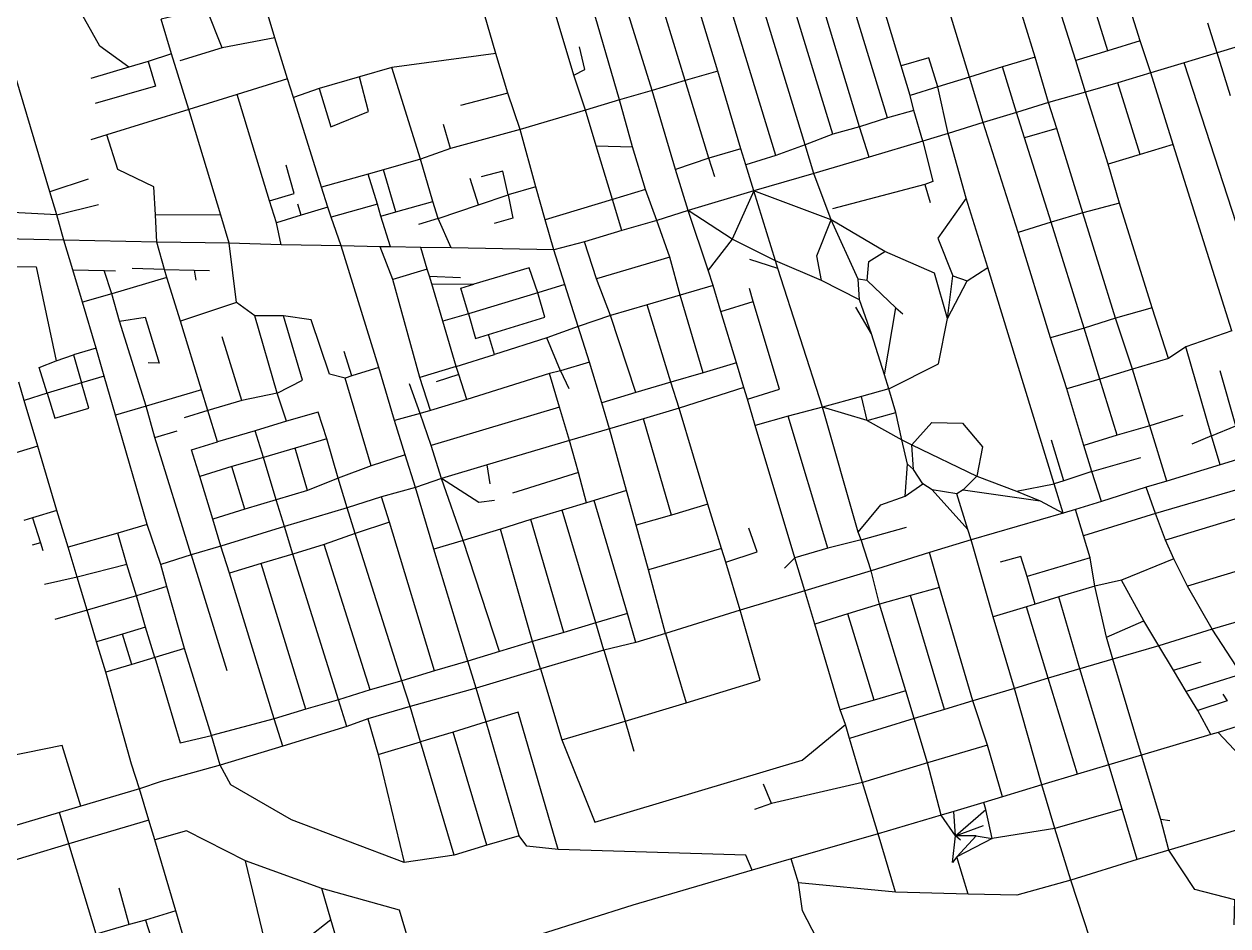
# Model space of a CAD drawing. Header units: metres. Extents: x 609554 to 651406, y 4826501 to 4857446.
# Drawn here: x 626568 to 628360, y 4833132 to 4834474 of the extents above; entities that cross this region are included whole.
import ezdxf

# ---------------------------------------------------------------- set-up
doc = ezdxf.new("R2010")
doc.units = ezdxf.units.M

msp = doc.modelspace()

# ---------------------------------------------------------------- linework, layer by layer
at = {"layer": 'ROADS'}
for points in [[(628181.1, 4834434.1), (628068.7, 4834793.8)], [(627771.7, 4834309.7), (627641.8, 4834735)], [(627811.7, 4834320.6), (627688.8, 4834725.3)], [(627853.4, 4834334), (627736.8, 4834715.6)], [(627730.6, 4834294.1), (627625.5, 4834638.3)], [(627600.8, 4834403.8), (627536.3, 4834616.1)], [(627687.1, 4834278.2), (627580.8, 4834625.2)], [(628229, 4834448.5), (628173, 4834627.2)], [(627552.3, 4834389.5), (627486, 4834605.6)], [(628133.3, 4834419.5), (628077.6, 4834596.1)], [(627873.5, 4834411.5), (627824.1, 4834576)], [(626724.2, 4834409.4), (626681, 4834440.7), (626635.6, 4834522.7)], [(627503.2, 4834375), (627453.5, 4834534.3)], [(628072.9, 4834424.4), (628042.2, 4834524.3)], [(626941.6, 4834453.2), (626925.4, 4834506.2)], [(627386.4, 4834397.5), (627352.9, 4834510.9)], [(627454.3, 4834361), (627410.4, 4834513.4)], [(626863.2, 4834438.3), (626839.9, 4834496.8), (626772.1, 4834481.1)], [(627270.3, 4834430), (627253.3, 4834488)], [(627975.1, 4834394.8), (627944.2, 4834495.2)], [(626606.7, 4834223.9), (626532.6, 4834472.4)], [(626787.8, 4834429.3), (626772.1, 4834481.1)], [(628343.8, 4834430.8), (628329.8, 4834474.9)], [(626941.6, 4834453.2), (626863.2, 4834438.3)], [(626960.5, 4834392.3), (626941.6, 4834453.2)], [(628442.4, 4834460.8), (628343.8, 4834430.8)], [(626863.2, 4834438.3), (626800.2, 4834418.8)], [(627386.4, 4834397.5), (627402.6, 4834406.3), (627394.9, 4834439.8)], [(628181.1, 4834434.1), (628133.3, 4834419.5)], [(628229, 4834448.5), (628181.1, 4834434.1)], [(628245, 4834401), (628229, 4834448.5)], [(626752.9, 4834417.8), (626764, 4834381.3), (626674, 4834355.3)], [(626752.9, 4834417.8), (626724.2, 4834409.4)], [(626787.8, 4834429.3), (626752.9, 4834417.8)], [(626813.3, 4834346.6), (626787.8, 4834429.3)], [(627270.3, 4834430), (627115.8, 4834409)], [(627288, 4834371), (627270.3, 4834430)], [(627928.3, 4834380.1), (627914.7, 4834423.4), (627873.5, 4834411.5)], [(628072.9, 4834424.4), (628024.5, 4834409.8)], [(628092.7, 4834356.9), (628072.9, 4834424.4)], [(628147.7, 4834372.5), (628133.3, 4834419.5)], [(628294.5, 4834415.9), (628245, 4834401)], [(628343.8, 4834430.8), (628294.5, 4834415.9)], [(628450.4, 4834090.6), (628404.7, 4834077.2), (628294.5, 4834415.9)], [(628363.7, 4834366.8), (628343.8, 4834430.8)], [(626724.2, 4834409.4), (626667.5, 4834392.8)], [(627115.8, 4834409), (627067.3, 4834395.1)], [(627158.1, 4834272.6), (627115.8, 4834409)], [(627403.9, 4834345.7), (627386.4, 4834397.5)], [(627600.8, 4834403.8), (627552.3, 4834389.5)], [(627634.9, 4834287.9), (627600.8, 4834403.8)], [(627886.7, 4834367.4), (627873.5, 4834411.5)], [(628024.5, 4834409.8), (627975.1, 4834394.8)], [(628045, 4834342.3), (628024.5, 4834409.8)], [(628245, 4834401), (628195.9, 4834386.2)], [(628278.4, 4834294.7), (628245, 4834401)], [(626960.5, 4834392.3), (626885.6, 4834369.1)], [(626969.1, 4834364.5), (626960.5, 4834392.3)], [(627067.3, 4834395.1), (627007.6, 4834378)], [(627007.6, 4834378), (627025, 4834320.8), (627080.9, 4834343.5), (627067.3, 4834395.1)], [(627552.3, 4834389.5), (627503.2, 4834375)], [(627587.5, 4834274), (627552.3, 4834389.5)], [(627928.3, 4834380.1), (627886.7, 4834367.4)], [(627975.1, 4834394.8), (627928.3, 4834380.1)], [(627943.6, 4834310.9), (627928.3, 4834380.1)], [(627995.7, 4834327.4), (627975.1, 4834394.8)], [(628195.9, 4834386.2), (628147.7, 4834372.5)], [(628229.4, 4834279.8), (628195.9, 4834386.2)], [(626885.6, 4834369.1), (626813.3, 4834346.6)], [(626933.7, 4834210.6), (626885.6, 4834369.1)], [(627007.6, 4834378), (626969.1, 4834364.5)], [(627010.9, 4834230.8), (626969.1, 4834364.5)], [(627288, 4834371), (627217.7, 4834352.3)], [(627306.4, 4834316.9), (627288, 4834371)], [(627503.2, 4834375), (627454.3, 4834361)], [(627537.5, 4834257.3), (627503.2, 4834375)], [(627892.3, 4834345.3), (627886.7, 4834367.4)], [(628147.7, 4834372.5), (628092.7, 4834356.9)], [(628181.4, 4834265.4), (628147.7, 4834372.5)], [(626813.3, 4834346.6), (626691.4, 4834309.1)], [(626861.2, 4834189.1), (626813.3, 4834346.6)], [(627403.9, 4834345.7), (627306.4, 4834316.9)], [(627454.3, 4834361), (627403.9, 4834345.7)], [(627419.8, 4834292.7), (627403.9, 4834345.7)], [(627473.7, 4834291.2), (627454.3, 4834361)], [(627892.3, 4834345.3), (627853.4, 4834334)], [(627905.6, 4834299.5), (627892.3, 4834345.3)], [(628092.7, 4834356.9), (628045, 4834342.3)], [(628104.9, 4834318.5), (628092.7, 4834356.9)], [(627853.4, 4834334), (627811.7, 4834320.6)], [(627995.7, 4834327.4), (627943.6, 4834310.9)], [(628045, 4834342.3), (627995.7, 4834327.4)], [(628047.5, 4834163.5), (627995.7, 4834327.4)], [(628057.2, 4834304.3), (628045, 4834342.3)], [(626691.4, 4834309.1), (626667.8, 4834301.6)], [(626763.9, 4834189.8), (626761.2, 4834231.3), (626707.9, 4834257.4), (626691.4, 4834309.1)], [(627203.1, 4834288.7), (627192.4, 4834324.1)], [(627306.4, 4834316.9), (627203.1, 4834288.7)], [(627329.9, 4834231.5), (627306.4, 4834316.9)], [(627771.7, 4834309.7), (627730.6, 4834294.1)], [(627811.7, 4834320.6), (627771.7, 4834309.7)], [(627825.7, 4834275.6), (627811.7, 4834320.6)], [(627943.6, 4834310.9), (627905.6, 4834299.5)], [(627970.3, 4834214.8), (627943.6, 4834310.9)], [(628104.9, 4834318.5), (628057.2, 4834304.3)], [(628143.9, 4834192.6), (628104.9, 4834318.5)], [(627443.7, 4834212.5), (627419.8, 4834292.7)], [(627419.8, 4834292.7), (627473.7, 4834291.2)], [(627492.9, 4834227.3), (627473.7, 4834291.2)], [(627730.6, 4834294.1), (627687.1, 4834278.2)], [(627743.6, 4834251.2), (627730.6, 4834294.1)], [(627905.6, 4834299.5), (627825.7, 4834275.6)], [(627905.6, 4834299.5), (627920.4, 4834239.5), (627908.8, 4834234.8)], [(628096.8, 4834179), (628057.2, 4834304.3)], [(628278.4, 4834294.7), (628229.4, 4834279.8)], [(628365.7, 4834017.3), (628278.4, 4834294.7)], [(627158.1, 4834272.6), (627103.2, 4834256.7)], [(627203.1, 4834288.7), (627158.1, 4834272.6)], [(627176.5, 4834209.6), (627158.1, 4834272.6)], [(627587.5, 4834274), (627537.5, 4834257.3)], [(627634.9, 4834287.9), (627587.5, 4834274)], [(627596, 4834246.4), (627587.5, 4834274)], [(627642.3, 4834264), (627634.9, 4834287.9)], [(627687.1, 4834278.2), (627642.3, 4834264)], [(627825.7, 4834275.6), (627743.6, 4834251.2)], [(628229.4, 4834279.8), (628181.4, 4834265.4)], [(626933.7, 4834210.6), (626970.2, 4834221.6), (626958.5, 4834263.7)], [(627103.2, 4834256.7), (627080.5, 4834250.3)], [(627121.6, 4834194.2), (627103.2, 4834256.7)], [(627288.6, 4834219.7), (627280.6, 4834255), (627248.7, 4834246.3)], [(627556.6, 4834196.4), (627537.5, 4834257.3)], [(627654.3, 4834225.3), (627642.3, 4834264)], [(628198.5, 4834207.1), (628181.4, 4834265.4)], [(626663.7, 4834242.8), (626606.7, 4834223.9)], [(627080.5, 4834250.3), (627010.9, 4834230.8)], [(627094.3, 4834205.7), (627080.5, 4834250.3)], [(627244.6, 4834204.6), (627232.2, 4834243.8)], [(627743.6, 4834251.2), (627654.3, 4834225.3)], [(627769.3, 4834182.4), (627743.6, 4834251.2)], [(626617, 4834189.9), (626606.7, 4834223.9)], [(627020.1, 4834201.3), (627010.9, 4834230.8)], [(627244.6, 4834204.6), (627288.6, 4834219.7)], [(627288.6, 4834219.7), (627295.7, 4834185.1), (627267.6, 4834177)], [(627329.9, 4834231.5), (627288.6, 4834219.7)], [(627343.9, 4834182.3), (627329.9, 4834231.5)], [(627492.9, 4834227.3), (627443.7, 4834212.5)], [(627509.8, 4834181.5), (627492.9, 4834227.3)], [(627654.3, 4834225.3), (627556.6, 4834196.4)], [(627654.3, 4834225.3), (627622.1, 4834153.8)], [(627686.5, 4834121.3), (627654.3, 4834225.3)], [(627769.3, 4834182.4), (627654.3, 4834225.3)], [(627908.8, 4834234.8), (627771.5, 4834199)], [(627908.8, 4834234.8), (627916.8, 4834208.4)], [(626617, 4834189.9), (626679.2, 4834205.2)], [(626943.8, 4834178.1), (626933.7, 4834210.6)], [(626980.8, 4834189.2), (626975.7, 4834205.7)], [(627020.1, 4834201.3), (626980.8, 4834189.2)], [(627025.2, 4834186.5), (627020.1, 4834201.3)], [(627094.3, 4834205.7), (627025.2, 4834186.5)], [(627099.4, 4834187.9), (627094.3, 4834205.7)], [(627121.6, 4834194.2), (627176.5, 4834209.6)], [(627184.4, 4834184.4), (627176.5, 4834209.6)], [(627184.4, 4834184.4), (627244.6, 4834204.6)], [(627443.7, 4834212.5), (627343.9, 4834182.3)], [(627457.6, 4834166.3), (627443.7, 4834212.5)], [(627970.3, 4834214.8), (627927.9, 4834155.2), (627950.6, 4834099.3)], [(628002.5, 4834111.6), (627970.3, 4834214.8)], [(628198.5, 4834207.1), (628143.9, 4834192.6)], [(628246.9, 4834051.3), (628198.5, 4834207.1)], [(626617, 4834189.9), (626484.7, 4834196.6)], [(626627.4, 4834152.1), (626617, 4834189.9)], [(626861.2, 4834189.1), (626763.9, 4834189.8)], [(626765.7, 4834149.1), (626763.9, 4834189.8)], [(626873.5, 4834147.6), (626861.2, 4834189.1)], [(626980.8, 4834189.2), (626943.8, 4834178.1)], [(627040.4, 4834143.5), (627025.2, 4834186.5)], [(627099.4, 4834187.9), (627121.6, 4834194.2)], [(627113.4, 4834142.2), (627099.4, 4834187.9)], [(627184.4, 4834184.4), (627155, 4834175.3)], [(627203.8, 4834140.7), (627184.4, 4834184.4)], [(627356.5, 4834138), (627343.9, 4834182.3)], [(627556.6, 4834196.4), (627509.8, 4834181.5)], [(627622.1, 4834153.8), (627556.6, 4834196.4)], [(627586.1, 4834107.3), (627556.6, 4834196.4)], [(627755, 4834091.9), (627747.8, 4834128.6), (627769.3, 4834182.4)], [(627809.4, 4834094.3), (627769.3, 4834182.4)], [(627849.4, 4834135.5), (627769.3, 4834182.4)], [(628143.9, 4834192.6), (628096.8, 4834179)], [(628192.2, 4834036.2), (628143.9, 4834192.6)], [(626950.8, 4834145.3), (626943.8, 4834178.1)], [(627457.6, 4834166.3), (627402.3, 4834149.5)], [(627509.8, 4834181.5), (627457.6, 4834166.3)], [(627529.4, 4834126.6), (627509.8, 4834181.5)], [(628096.8, 4834179), (628047.5, 4834163.5)], [(628145.6, 4834021.2), (628096.8, 4834179)], [(626627.4, 4834152.1), (626538.4, 4834153.9)], [(626640.9, 4834108.2), (626627.4, 4834152.1)], [(626765.7, 4834149.1), (626627.4, 4834152.1)], [(626873.5, 4834147.6), (626765.7, 4834149.1)], [(626777.1, 4834108.7), (626765.7, 4834149.1)], [(626884.2, 4834059.2), (626873.5, 4834147.6)], [(626950.8, 4834145.3), (626873.5, 4834147.6)], [(627402.3, 4834149.5), (627356.5, 4834138)], [(627420.3, 4834094.4), (627402.3, 4834149.5)], [(627622.1, 4834153.8), (627586.1, 4834107.3)], [(627686.5, 4834121.3), (627622.1, 4834153.8)], [(628095.7, 4834006.9), (628047.5, 4834163.5)], [(627040.4, 4834143.5), (626950.8, 4834145.3)], [(627098, 4834142.4), (627040.4, 4834143.5)], [(627096.1, 4833962.9), (627040.4, 4834143.5)], [(627117.2, 4834093.5), (627098, 4834142.4)], [(627113.4, 4834142.2), (627098, 4834142.4)], [(627158.8, 4834141.3), (627113.4, 4834142.2)], [(627203.8, 4834140.7), (627158.8, 4834141.3)], [(627168.3, 4834109.2), (627158.8, 4834141.3)], [(627356.5, 4834138), (627203.8, 4834140.7)], [(627372.8, 4834086.3), (627356.5, 4834138)], [(627823.1, 4834091.9), (627825.4, 4834120.4), (627849.4, 4834135.5)], [(627942.2, 4834035.5), (627923.3, 4834103.1), (627849.4, 4834135.5)], [(626550.5, 4834112.8), (626586.3, 4834112.3), (626616.3, 4833972.6)], [(627332.6, 4834074), (627319.8, 4834111), (627237.7, 4834086.5)], [(627529.4, 4834126.6), (627420.3, 4834094.4)], [(627544.7, 4834070.5), (627529.4, 4834126.6)], [(627690.1, 4834109.8), (627648.4, 4834123.3)], [(627690.1, 4834109.8), (627686.5, 4834121.3)], [(627755, 4834091.9), (627686.5, 4834121.3)], [(627971.8, 4834091.6), (628002.5, 4834111.6)], [(628101.3, 4833789.4), (628002.5, 4834111.6)], [(626640.9, 4834108.2), (626687.7, 4834107.1)], [(626655, 4834060), (626640.9, 4834108.2)], [(626687.7, 4834107.1), (626704.5, 4834106.3)], [(626699.1, 4834072.3), (626687.7, 4834107.1)], [(626780.7, 4834096.8), (626699.1, 4834072.3)], [(626777.1, 4834108.7), (626729.4, 4834110.1)], [(626777.1, 4834108.7), (626821.4, 4834107.3)], [(626780.7, 4834096.8), (626777.1, 4834108.7)], [(626801, 4834031.8), (626780.7, 4834096.8)], [(626821.4, 4834107.3), (626823.9, 4834092.5)], [(626821.4, 4834107.3), (626844.2, 4834106.8)], [(627168.3, 4834109.2), (627117.2, 4834093.5)], [(627157.3, 4833948), (627117.2, 4834093.5)], [(627171.6, 4834098.8), (627168.3, 4834109.2)], [(627175.1, 4834087.3), (627171.6, 4834098.8)], [(627171.6, 4834098.8), (627217.5, 4834096.8)], [(627441.2, 4834039.9), (627420.3, 4834094.4)], [(627593.6, 4834084.8), (627586.1, 4834107.3)], [(627756.3, 4833903.9), (627690.1, 4834109.8)], [(627823.1, 4834091.9), (627809.4, 4834094.3)], [(627811.6, 4834063.2), (627809.4, 4834094.3)], [(627942.2, 4834035.5), (627950.6, 4834099.3)], [(627950.6, 4834099.3), (627971.8, 4834091.6)], [(627175.1, 4834087.3), (627237.7, 4834086.5)], [(627191.4, 4834031.5), (627175.1, 4834087.3)], [(627229.6, 4834042.7), (627218.1, 4834080.5), (627237.7, 4834086.5)], [(627372.8, 4834086.3), (627332.6, 4834074)], [(627393, 4834023.5), (627372.8, 4834086.3)], [(627593.6, 4834084.8), (627544.7, 4834070.5)], [(627605.3, 4834045.9), (627593.6, 4834084.8)], [(627653.3, 4834060.8), (627647.6, 4834080.3)], [(627811.6, 4834063.2), (627755, 4834091.9)], [(627865.4, 4834051.7), (627823.1, 4834091.9)], [(627942.2, 4834035.5), (627971.8, 4834091.6)], [(626699.1, 4834072.3), (626655, 4834060)], [(626675.5, 4833991.5), (626655, 4834060)], [(626710.2, 4834031.4), (626699.1, 4834072.3)], [(626884.2, 4834059.2), (626801, 4834031.8)], [(626911.7, 4834039.7), (626884.2, 4834059.2)], [(627332.6, 4834074), (627229.6, 4834042.7)], [(627259.4, 4834011.8), (627343.1, 4834037.5), (627332.6, 4834074)], [(627544.7, 4834070.5), (627495.7, 4834056)], [(627578.7, 4833954.7), (627544.7, 4834070.5)], [(627605.3, 4834045.9), (627653.3, 4834060.8)], [(627644.6, 4833915.5), (627692.4, 4833930.6), (627653.3, 4834060.8)], [(627829.4, 4834012.6), (627811.6, 4834063.2)], [(626954.4, 4834039.8), (626911.7, 4834039.7)], [(626945.1, 4833924.6), (626911.7, 4834039.7)], [(626945.1, 4833924.6), (626982.7, 4833943.6), (626954.4, 4834039.8)], [(627046.1, 4833946.7), (627023, 4833952.7), (626995.6, 4834033.7), (626954.4, 4834039.8)], [(627229.6, 4834042.7), (627191.4, 4834031.5)], [(627229.6, 4834042.7), (627240, 4834005.8), (627259.4, 4834011.8)], [(627441.2, 4834039.9), (627393, 4834023.5)], [(627495.7, 4834056), (627441.2, 4834039.9)], [(627478.5, 4833925.6), (627441.2, 4834039.9)], [(627530.9, 4833941.1), (627495.7, 4834056)], [(627628.4, 4833969.5), (627605.3, 4834045.9)], [(627829.4, 4834012.6), (627805.9, 4834052.3)], [(627848.7, 4833952), (627865.4, 4834051.7)], [(627865.4, 4834051.7), (627875.8, 4834042.6)], [(628246.9, 4834051.3), (628192.2, 4834036.2)], [(628271.2, 4833976.3), (628246.9, 4834051.3)], [(626710.2, 4834031.4), (626748.3, 4834037.7), (626769.5, 4833969.3), (626752.9, 4833969.8)], [(626749.9, 4833905), (626710.2, 4834031.4)], [(626832.3, 4833929.6), (626801, 4834031.8)], [(627211.5, 4833964.1), (627191.4, 4834031.5)], [(627393, 4834023.5), (627346.4, 4834006.7)], [(627409.9, 4833970.5), (627393, 4834023.5)], [(627855.1, 4833930.8), (627929.1, 4833968.1), (627942.2, 4834035.5)], [(628145.6, 4834021.2), (628095.7, 4834006.9)], [(628192.2, 4834036.2), (628145.6, 4834021.2)], [(628169.1, 4833945.4), (628145.6, 4834021.2)], [(628217.7, 4833960.2), (628192.2, 4834036.2)], [(626892.4, 4833913.6), (626863.2, 4834008.2)], [(627268.3, 4833982.1), (627259.4, 4834011.8)], [(627346.4, 4834006.7), (627268.3, 4833982.1)], [(627366.8, 4833957.6), (627346.4, 4834006.7)], [(627848.7, 4833952), (627829.4, 4834012.6)], [(628119.9, 4833930.9), (628095.7, 4834006.9)], [(628365.7, 4834017.3), (628297.3, 4833993.4)], [(626675.5, 4833991.5), (626641.7, 4833981.6)], [(626687.6, 4833949.9), (626675.5, 4833991.5)], [(627055.8, 4833950.4), (627044.6, 4833986.3)], [(628297.3, 4833993.4), (628271.2, 4833976.3)], [(628335.4, 4833861.2), (628297.3, 4833993.4)], [(626602.9, 4833924.5), (626590.7, 4833962.8), (626616.3, 4833972.6)], [(626616.3, 4833972.6), (626641.7, 4833981.6)], [(626641.7, 4833981.6), (626654, 4833940.1)], [(627211.5, 4833964.1), (627268.3, 4833982.1)], [(627409.9, 4833970.5), (627366.8, 4833957.6)], [(627428.2, 4833910.3), (627409.9, 4833970.5)], [(627628.4, 4833969.5), (627578.7, 4833954.7)], [(627639.5, 4833932.7), (627628.4, 4833969.5)], [(628271.2, 4833976.3), (628217.7, 4833960.2)], [(626687.6, 4833949.9), (626654, 4833940.1)], [(626704.6, 4833891.6), (626687.6, 4833949.9)], [(627055.8, 4833950.4), (627046.1, 4833946.7)], [(627096.1, 4833962.9), (627055.8, 4833950.4)], [(627119.7, 4833883.6), (627096.1, 4833962.9)], [(627211.5, 4833964.1), (627157.3, 4833948)], [(627215.4, 4833952.2), (627181.6, 4833941.5)], [(627215.4, 4833952.2), (627211.5, 4833964.1)], [(627227, 4833915), (627215.4, 4833952.2)], [(627350.3, 4833953.6), (627227, 4833915)], [(627366.8, 4833957.6), (627350.3, 4833953.6)], [(627365.2, 4833903.5), (627350.3, 4833953.6)], [(627366.8, 4833957.6), (627378.8, 4833931.4)], [(627578.7, 4833954.7), (627530.9, 4833941.1)], [(627855.1, 4833930.8), (627848.7, 4833952)], [(628217.7, 4833960.2), (628169.1, 4833945.4)], [(628243.4, 4833876.1), (628217.7, 4833960.2)], [(628335.4, 4833861.2), (628371.6, 4833876.1), (628348.2, 4833957.5)], [(626568.6, 4833913.8), (626560.5, 4833941)], [(626602.9, 4833924.5), (626614, 4833887.1), (626664.5, 4833902.4), (626654, 4833940.1)], [(626654, 4833940.1), (626602.9, 4833924.5)], [(627084.8, 4833816.6), (627046.1, 4833946.7)], [(627157.8, 4833894.4), (627141.7, 4833938.3)], [(627172.9, 4833898.8), (627157.3, 4833948)], [(627530.9, 4833941.1), (627478.5, 4833925.6)], [(627542.9, 4833902.1), (627530.9, 4833941.1)], [(627639.5, 4833932.7), (627542.9, 4833902.1)], [(627644.6, 4833915.5), (627639.5, 4833932.7)], [(628169.1, 4833945.4), (628119.9, 4833930.9)], [(628195.1, 4833862.1), (628169.1, 4833945.4)], [(626602.9, 4833924.5), (626568.6, 4833913.8)], [(626588.9, 4833845.6), (626568.6, 4833913.8)], [(626832.3, 4833929.6), (626749.9, 4833905)], [(626841.6, 4833898.5), (626832.3, 4833929.6)], [(626892.4, 4833913.6), (626841.6, 4833898.5)], [(626945.1, 4833924.6), (626892.4, 4833913.6)], [(626958.8, 4833882.7), (626945.1, 4833924.6)], [(627227, 4833915), (627172.9, 4833898.8)], [(627478.5, 4833925.6), (627428.2, 4833910.3)], [(627656.1, 4833876.5), (627644.6, 4833915.5)], [(627814.7, 4833919.3), (627756.3, 4833903.9)], [(627855.1, 4833930.8), (627814.7, 4833919.3)], [(627822.7, 4833883.7), (627814.7, 4833919.3)], [(627865.5, 4833895.5), (627855.1, 4833930.8)], [(628145.5, 4833846.8), (628119.9, 4833930.9)], [(626749.9, 4833905), (626704.6, 4833891.6)], [(626763, 4833858.6), (626749.9, 4833905)], [(626841.6, 4833898.5), (626806.5, 4833887.8)], [(626856.2, 4833852.1), (626841.6, 4833898.5)], [(627018.7, 4833856.7), (627006, 4833896), (626958.8, 4833882.7)], [(627172.9, 4833898.8), (627157.8, 4833894.4)], [(627365.2, 4833903.5), (627174.2, 4833846.5)], [(627380, 4833854.1), (627365.2, 4833903.5)], [(627439.3, 4833871.6), (627428.2, 4833910.3)], [(627542.9, 4833902.1), (627490.3, 4833886.5)], [(627585.6, 4833759.5), (627542.9, 4833902.1)], [(627756.3, 4833903.9), (627705.3, 4833890.4)], [(627822.7, 4833883.7), (627756.3, 4833903.9)], [(627809.7, 4833717.7), (627756.3, 4833903.9)], [(626751.6, 4833728.9), (626704.6, 4833891.6)], [(626958.8, 4833882.7), (626912.2, 4833868.4)], [(627157.8, 4833894.4), (627119.7, 4833883.6)], [(627135.4, 4833832.5), (627119.7, 4833883.6)], [(627174.2, 4833846.5), (627157.8, 4833894.4)], [(627490.3, 4833886.5), (627439.3, 4833871.6)], [(627531.8, 4833743.2), (627490.3, 4833886.5)], [(627705.3, 4833890.4), (627656.1, 4833876.5)], [(627764.4, 4833693.7), (627705.3, 4833890.4)], [(627822.7, 4833883.7), (627865.5, 4833895.5)], [(627822.7, 4833883.7), (627874.4, 4833855.2)], [(627874.4, 4833855.2), (627865.5, 4833895.5)], [(627889.6, 4833847.8), (627918.9, 4833880.6), (627965, 4833879.9), (627994.4, 4833844.5), (627986.1, 4833801)], [(628292.4, 4833891.4), (628243.4, 4833876.1)], [(626763, 4833858.6), (626795.9, 4833868.6)], [(626912.2, 4833868.4), (626856.2, 4833852.1)], [(626924.4, 4833828.8), (626912.2, 4833868.4)], [(627439.3, 4833871.6), (627380, 4833854.1)], [(627464.6, 4833779.6), (627439.3, 4833871.6)], [(627715.4, 4833679.5), (627656.1, 4833876.5)], [(628195.1, 4833862.1), (628145.5, 4833846.8)], [(628243.4, 4833876.1), (628195.1, 4833862.1)], [(628268.8, 4833793.7), (628243.4, 4833876.1)], [(628335.4, 4833861.2), (628306.1, 4833848.7)], [(628348.1, 4833817.8), (628335.4, 4833861.2)], [(626588.9, 4833845.6), (626478.9, 4833812.4)], [(626617.2, 4833749.7), (626588.9, 4833845.6)], [(626816.9, 4833684.1), (626763, 4833858.6)], [(626829.7, 4833800.6), (626817.5, 4833840.4), (626856.2, 4833852.1)], [(626971.8, 4833842.9), (626924.4, 4833828.8)], [(627018.7, 4833856.7), (626971.8, 4833842.9)], [(626990.1, 4833779.8), (626971.8, 4833842.9)], [(627035.6, 4833797.8), (627018.7, 4833856.7)], [(627189.6, 4833797.7), (627174.2, 4833846.5)], [(627380, 4833854.1), (627257.2, 4833817.7)], [(627393.1, 4833806.3), (627380, 4833854.1)], [(627883, 4833818.8), (627874.4, 4833855.2)], [(627874.4, 4833855.2), (627889.6, 4833847.8)], [(627891.8, 4833810.8), (627889.6, 4833847.8)], [(627889.6, 4833847.8), (627986.1, 4833801)], [(628115.7, 4833794.2), (628097.4, 4833854.6)], [(628157.3, 4833807.9), (628145.5, 4833846.8)], [(626924.4, 4833828.8), (626877.6, 4833815.2)], [(626943.2, 4833765.6), (626924.4, 4833828.8)], [(627135.4, 4833832.5), (627084.8, 4833816.6)], [(627150.6, 4833784), (627135.4, 4833832.5)], [(628157.3, 4833807.9), (628229.9, 4833828.9)], [(628417.7, 4833839.1), (628348.1, 4833817.8)], [(626877.6, 4833815.2), (626829.7, 4833800.6)], [(626896.9, 4833751.7), (626877.6, 4833815.2)], [(627084.8, 4833816.6), (627035.6, 4833797.8)], [(627257.2, 4833817.7), (627189.6, 4833797.7)], [(627261.9, 4833789.6), (627257.2, 4833817.7)], [(627393.1, 4833806.3), (627295.1, 4833775.7)], [(627405.3, 4833761.5), (627393.1, 4833806.3)], [(627879.4, 4833771.2), (627883, 4833818.8)], [(627891.8, 4833810.8), (627883, 4833818.8)], [(627905.5, 4833789.6), (627891.8, 4833810.8)], [(628157.3, 4833807.9), (628115.7, 4833794.2)], [(628171.6, 4833763.4), (628157.3, 4833807.9)], [(628461.1, 4833806.2), (628252, 4833745.2)], [(628348.1, 4833817.8), (628268.8, 4833793.7)], [(626849.1, 4833737), (626829.7, 4833800.6)], [(627035.6, 4833797.8), (626990.1, 4833779.8)], [(627049.1, 4833754), (627035.6, 4833797.8)], [(627189.6, 4833797.7), (627150.6, 4833784)], [(627268.4, 4833764.9), (627245.2, 4833762), (627189.6, 4833797.7)], [(627221.9, 4833705.5), (627189.6, 4833797.7)], [(627879.4, 4833771.2), (627905.5, 4833789.6)], [(627919.8, 4833780.7), (627905.5, 4833789.6)], [(627986.1, 4833801), (627965.9, 4833780.9)], [(627986.1, 4833801), (628045, 4833778.5)], [(628045, 4833778.5), (628101.3, 4833789.4)], [(628115.7, 4833794.2), (628101.3, 4833789.4)], [(628114.8, 4833746.1), (628101.3, 4833789.4)], [(628268.8, 4833793.7), (628238.3, 4833784.4)], [(626990.1, 4833779.8), (626943.2, 4833765.6)], [(627100.3, 4833770.3), (627049.1, 4833754)], [(627150.6, 4833784), (627100.3, 4833770.3)], [(627112.2, 4833732.7), (627100.3, 4833770.3)], [(627178.1, 4833692.3), (627150.6, 4833784)], [(627464.6, 4833779.6), (627416.7, 4833765)], [(627479.1, 4833727.9), (627464.6, 4833779.6)], [(627809.7, 4833717.7), (627843.3, 4833758.3), (627879.4, 4833771.2)], [(627956.4, 4833774.9), (627919.8, 4833780.7)], [(627919.8, 4833780.7), (627972.8, 4833721.4)], [(627965.9, 4833780.9), (627956.4, 4833774.9)], [(627972.8, 4833721.4), (627956.4, 4833774.9)], [(627965.9, 4833780.9), (628080.2, 4833764.3)], [(628045, 4833778.5), (628080.2, 4833764.3)], [(628238.3, 4833784.4), (628171.6, 4833763.4)], [(628252, 4833745.2), (628238.3, 4833784.4)], [(626943.2, 4833765.6), (626896.9, 4833751.7)], [(626955.7, 4833726), (626943.2, 4833765.6)], [(627049.1, 4833754), (626955.7, 4833726)], [(627061, 4833715.6), (627049.1, 4833754)], [(627405.3, 4833761.5), (627368.9, 4833750.4)], [(627416.7, 4833765), (627405.3, 4833761.5)], [(627466.2, 4833596.8), (627416.7, 4833765)], [(627585.6, 4833759.5), (627531.8, 4833743.2)], [(627606.3, 4833693.2), (627585.6, 4833759.5)], [(628080.2, 4833764.3), (628114.8, 4833746.1)], [(628171.6, 4833763.4), (628133, 4833751.4)], [(628473.1, 4833768.3), (628266.9, 4833705.9)], [(626580.6, 4833738.8), (626568, 4833735)], [(626617.2, 4833749.7), (626580.6, 4833738.8)], [(626580.6, 4833738.8), (626592.6, 4833701.9)], [(626633.7, 4833695.3), (626617.2, 4833749.7)], [(626896.9, 4833751.7), (626849.1, 4833737)], [(626861.3, 4833696.9), (626849.1, 4833737)], [(627322.6, 4833736.6), (627277.1, 4833722.3)], [(627368.9, 4833750.4), (627322.6, 4833736.6)], [(627371.5, 4833568.5), (627322.6, 4833736.6)], [(627418.9, 4833582.6), (627368.9, 4833750.4)], [(627531.8, 4833743.2), (627479.1, 4833727.9)], [(628114.8, 4833746.1), (627977.5, 4833706.4)], [(628133, 4833751.4), (628114.8, 4833746.1)], [(628144.7, 4833712.2), (628133, 4833751.4)], [(628252, 4833745.2), (628144.7, 4833712.2)], [(628266.9, 4833705.9), (628252, 4833745.2)], [(626751.6, 4833728.9), (626707.7, 4833716.4)], [(626771.7, 4833669.6), (626751.6, 4833728.9)], [(626955.7, 4833726), (626861.3, 4833696.9)], [(626968.1, 4833685.1), (626955.7, 4833726)], [(627112.2, 4833732.7), (627061, 4833715.6)], [(627179.2, 4833511.2), (627112.2, 4833732.7)], [(627277.1, 4833722.3), (627221.9, 4833705.5)], [(627325.1, 4833554.9), (627277.1, 4833722.3)], [(627497.3, 4833661.8), (627479.1, 4833727.9)], [(627612.6, 4833672.9), (627659.2, 4833688.5), (627646.9, 4833723.6)], [(627813.9, 4833706.4), (627809.7, 4833717.7)], [(627813.9, 4833706.4), (627881.3, 4833724.9)], [(627977.5, 4833706.4), (627972.8, 4833721.4)], [(626592.6, 4833701.9), (626580.1, 4833698.3)], [(626592.6, 4833701.9), (626596, 4833690.3)], [(626707.7, 4833716.4), (626633.7, 4833695.3)], [(626721.3, 4833669.6), (626707.7, 4833716.4)], [(627014.9, 4833699.4), (626968.1, 4833685.1)], [(627061, 4833715.6), (627014.9, 4833699.4)], [(627083.3, 4833483), (627014.9, 4833699.4)], [(627130.4, 4833496.7), (627061, 4833715.6)], [(627221.9, 4833705.5), (627178.1, 4833692.3)], [(627275.6, 4833539.9), (627221.9, 4833705.5)], [(627813.9, 4833706.4), (627764.4, 4833693.7)], [(627828.8, 4833660.3), (627813.9, 4833706.4)], [(627977.5, 4833706.4), (627915.7, 4833687.3)], [(628010.3, 4833591.9), (627977.5, 4833706.4)], [(628154.6, 4833679.6), (628144.7, 4833712.2)], [(628279.4, 4833678), (628266.9, 4833705.9)], [(628516, 4833702.7), (628299.6, 4833637.4)], [(626647.2, 4833650.7), (626633.7, 4833695.3)], [(626816.9, 4833684.1), (626771.7, 4833669.6)], [(626861.3, 4833696.9), (626816.9, 4833684.1)], [(626816.9, 4833684.1), (626869.9, 4833512)], [(626873.8, 4833656.7), (626861.3, 4833696.9)], [(626968.1, 4833685.1), (626921.1, 4833671.2)], [(627036.1, 4833468.4), (626968.1, 4833685.1)], [(627228.6, 4833525.9), (627178.1, 4833692.3)], [(627606.3, 4833693.2), (627497.3, 4833661.8)], [(627612.6, 4833672.9), (627606.3, 4833693.2)], [(627764.4, 4833693.7), (627715.4, 4833679.5)], [(627915.7, 4833687.3), (627828.8, 4833660.3)], [(627930.3, 4833635.2), (627915.7, 4833687.3)], [(628060.9, 4833651.5), (628051.4, 4833681.4), (628020.6, 4833672.8)], [(626721.3, 4833669.6), (626647.2, 4833650.7)], [(626735.7, 4833623.1), (626721.3, 4833669.6)], [(626780.9, 4833636.6), (626771.7, 4833669.6)], [(626921.1, 4833671.2), (626873.8, 4833656.7)], [(626987.7, 4833454.1), (626921.1, 4833671.2)], [(627633.7, 4833601.7), (627612.6, 4833672.9)], [(627715.4, 4833679.5), (627700, 4833664.3)], [(627730, 4833630.3), (627715.4, 4833679.5)], [(628154.6, 4833679.6), (628060.9, 4833651.5)], [(628161.7, 4833637.3), (628154.6, 4833679.6)], [(628279.4, 4833678), (628201.2, 4833646)], [(628299.6, 4833637.4), (628279.4, 4833678)], [(626647.2, 4833650.7), (626598.5, 4833639.8)], [(626662.2, 4833601.4), (626647.2, 4833650.7)], [(626940.6, 4833440.1), (626873.8, 4833656.7)], [(627522.8, 4833566.8), (627497.3, 4833661.8)], [(627828.8, 4833660.3), (627730, 4833630.3)], [(627841.5, 4833610.6), (627828.8, 4833660.3)], [(628073, 4833610.7), (628060.9, 4833651.5)], [(628201.2, 4833646), (628161.7, 4833637.3)], [(628234.7, 4833585.7), (628201.2, 4833646)], [(626780.9, 4833636.6), (626735.7, 4833623.1)], [(626807.1, 4833544.4), (626780.9, 4833636.6)], [(627730, 4833630.3), (627633.7, 4833601.7)], [(627745.2, 4833580.9), (627730, 4833630.3)], [(627930.3, 4833635.2), (627887.6, 4833623.3)], [(627980.2, 4833466.9), (627930.3, 4833635.2)], [(628161.7, 4833637.3), (628108.2, 4833621.3)], [(628179.3, 4833561.3), (628161.7, 4833637.3)], [(628336.2, 4833573.4), (628299.6, 4833637.4)], [(628534.8, 4833631.6), (628336.2, 4833573.4)], [(626735.7, 4833623.1), (626662.2, 4833601.4)], [(626749.1, 4833576.4), (626735.7, 4833623.1)], [(627841.5, 4833610.6), (627794.2, 4833596)], [(627887.6, 4833623.3), (627841.5, 4833610.6)], [(627880.3, 4833481.7), (627841.5, 4833610.6)], [(627938, 4833453.8), (627887.6, 4833623.3)], [(628073, 4833610.7), (628059.8, 4833606.7)], [(628108.2, 4833621.3), (628073, 4833610.7)], [(628139.4, 4833514.3), (628108.2, 4833621.3)], [(626662.2, 4833601.4), (626613.9, 4833587.8)], [(626676.3, 4833554.7), (626662.2, 4833601.4)], [(627466.2, 4833596.8), (627418.9, 4833582.6)], [(627478.8, 4833553.6), (627466.2, 4833596.8)], [(627633.7, 4833601.7), (627522.8, 4833566.8)], [(627553.6, 4833463.5), (627663.6, 4833497.5), (627633.7, 4833601.7)], [(627794.2, 4833596), (627745.2, 4833580.9)], [(627833.1, 4833467.9), (627794.2, 4833596)], [(628059.8, 4833606.7), (628010.3, 4833591.9)], [(628042.2, 4833485.3), (628010.3, 4833591.9)], [(628092.3, 4833500.4), (628059.8, 4833606.7)], [(626749.1, 4833576.4), (626714.6, 4833566.1)], [(626762.9, 4833531.1), (626749.1, 4833576.4)], [(627418.9, 4833582.6), (627371.5, 4833568.5)], [(627431, 4833542.3), (627418.9, 4833582.6)], [(627782.9, 4833453.3), (627745.2, 4833580.9)], [(628179.3, 4833561.3), (628234.7, 4833585.7)], [(628256.8, 4833548.6), (628234.7, 4833585.7)], [(628336.2, 4833573.4), (628256.8, 4833548.6)], [(628380, 4833506.3), (628336.2, 4833573.4)], [(626714.6, 4833566.1), (626676.3, 4833554.7)], [(626728.8, 4833520.9), (626714.6, 4833566.1)], [(627371.5, 4833568.5), (627325.1, 4833554.9)], [(627522.8, 4833566.8), (627478.8, 4833553.6)], [(627522.8, 4833566.8), (627553.6, 4833463.5)], [(628188.7, 4833528.5), (628179.3, 4833561.3)], [(626689.9, 4833509.6), (626676.3, 4833554.7)], [(626807.1, 4833544.4), (626762.9, 4833531.1)], [(626847.3, 4833415.3), (626807.1, 4833544.4)], [(627275.6, 4833539.9), (627228.6, 4833525.9)], [(627325.1, 4833554.9), (627275.6, 4833539.9)], [(627336.8, 4833514.2), (627325.1, 4833554.9)], [(627431, 4833542.3), (627336.8, 4833514.2)], [(627478.8, 4833553.6), (627431, 4833542.3)], [(627431, 4833542.3), (627462.8, 4833436.5)], [(628256.8, 4833548.6), (628188.7, 4833528.5)], [(628278.6, 4833512.3), (628256.8, 4833548.6)], [(626728.8, 4833520.9), (626689.9, 4833509.6)], [(626762.9, 4833531.1), (626728.8, 4833520.9)], [(626762.9, 4833531.1), (626800.5, 4833404.1), (626847.3, 4833415.3)], [(627228.6, 4833525.9), (627179.2, 4833511.2)], [(627240.9, 4833485.6), (627228.6, 4833525.9)], [(628188.7, 4833528.5), (628139.4, 4833514.3)], [(628230.9, 4833386.1), (628188.7, 4833528.5)], [(628278.6, 4833512.3), (628320, 4833524.6)], [(626728.1, 4833372.5), (626689.9, 4833509.6)], [(627179.2, 4833511.2), (627130.4, 4833496.7)], [(627336.8, 4833514.2), (627240.9, 4833485.6)], [(627336.8, 4833514.2), (627368.3, 4833408.6)], [(628139.4, 4833514.3), (628092.3, 4833500.4)], [(628182.6, 4833371.4), (628139.4, 4833514.3)], [(628297.7, 4833480.6), (628278.6, 4833512.3)], [(628380, 4833506.3), (628297.7, 4833480.6)], [(627130.4, 4833496.7), (627083.3, 4833483)], [(627142.6, 4833458.1), (627130.4, 4833496.7)], [(627240.9, 4833485.6), (627142.6, 4833458.1)], [(627255.7, 4833435.5), (627240.9, 4833485.6)], [(628042.2, 4833485.3), (627980.2, 4833466.9)], [(628092.3, 4833500.4), (628042.2, 4833485.3)], [(628082.6, 4833341.7), (628042.2, 4833485.3)], [(628135.7, 4833357.5), (628092.3, 4833500.4)], [(627036.1, 4833468.4), (626987.7, 4833454.1)], [(627083.3, 4833483), (627036.1, 4833468.4)], [(627048.4, 4833428.4), (627036.1, 4833468.4)], [(627833.1, 4833467.9), (627782.9, 4833453.3)], [(627880.3, 4833481.7), (627833.1, 4833467.9)], [(627892.8, 4833440.5), (627880.3, 4833481.7)], [(627980.2, 4833466.9), (627938, 4833453.8)], [(628002, 4833400.7), (627980.2, 4833466.9)], [(628314.9, 4833452.1), (628297.7, 4833480.6)], [(628352.4, 4833476.7), (628358.6, 4833466.9), (628314.9, 4833452.1)], [(626987.7, 4833454.1), (626940.6, 4833440.1)], [(627142.6, 4833458.1), (627079.9, 4833439.7)], [(627158.2, 4833405.8), (627142.6, 4833458.1)], [(627363.2, 4833245.3), (627303.8, 4833449.7), (627255.7, 4833435.5)], [(627462.8, 4833436.5), (627553.6, 4833463.5)], [(627790.5, 4833431.3), (627782.9, 4833453.3)], [(627938, 4833453.8), (627892.8, 4833440.5)], [(628334.4, 4833416.4), (628314.9, 4833452.1)], [(626940.6, 4833440.1), (626847.3, 4833415.3)], [(626953.2, 4833399.2), (626940.6, 4833440.1)], [(627079.9, 4833439.7), (627048.4, 4833428.4)], [(627079.9, 4833439.7), (627095.3, 4833386.9)], [(627255.7, 4833435.5), (627206.6, 4833420.3)], [(627305.1, 4833266), (627255.7, 4833435.5)], [(627368.3, 4833408.6), (627462.8, 4833436.5)], [(627368.3, 4833408.6), (627417.8, 4833286.1), (627726.2, 4833378.2), (627790.5, 4833431.3)], [(627462.8, 4833436.5), (627475.8, 4833391.6)], [(627796.7, 4833410.6), (627790.5, 4833431.3)], [(627892.8, 4833440.5), (627796.7, 4833410.6)], [(627912.8, 4833374.6), (627892.8, 4833440.5)], [(628423.7, 4833444.6), (628345.2, 4833419.6)], [(626860.3, 4833371.1), (626847.3, 4833415.3)], [(627048.4, 4833428.4), (626953.2, 4833399.2)], [(627206.6, 4833420.3), (627158.2, 4833405.8)], [(627257.1, 4833251.9), (627206.6, 4833420.3)], [(628334.4, 4833416.4), (628230.9, 4833386.1)], [(628345.2, 4833419.6), (628334.4, 4833416.4)], [(628376.9, 4833385.7), (628345.2, 4833419.6)], [(626652.7, 4833309.8), (626624.9, 4833400.3), (626544.4, 4833384.1)], [(626953.2, 4833399.2), (626860.3, 4833371.1)], [(627095.3, 4833386.9), (627158.2, 4833405.8)], [(627208.5, 4833237), (627158.2, 4833405.8)], [(627816.1, 4833345.4), (627796.7, 4833410.6)], [(628002, 4833400.7), (627912.8, 4833374.6)], [(628024.2, 4833323.8), (628002, 4833400.7)], [(627095.3, 4833386.9), (627134.1, 4833226.3)], [(628230.9, 4833386.1), (628182.6, 4833371.4)], [(628259.8, 4833290.1), (628230.9, 4833386.1)], [(626739.9, 4833335.6), (626728.1, 4833372.5)], [(626860.3, 4833371.1), (626772.2, 4833346.6)], [(627134.1, 4833226.3), (626966.5, 4833289.6), (626875.9, 4833341.6), (626860.3, 4833371.1)], [(627912.8, 4833374.6), (627816.1, 4833345.4)], [(627933, 4833296.4), (627912.8, 4833374.6)], [(628182.6, 4833371.4), (628135.7, 4833357.5)], [(628202.2, 4833305.5), (628182.6, 4833371.4)], [(626772.2, 4833346.6), (626739.9, 4833335.6)], [(627680.3, 4833313.8), (627668.5, 4833342.7)], [(627816.1, 4833345.4), (627680.3, 4833313.8)], [(627839.4, 4833268.6), (627816.1, 4833345.4)], [(628082.6, 4833341.7), (628024.2, 4833323.8)], [(628135.7, 4833357.5), (628082.6, 4833341.7)], [(628102, 4833276.5), (628082.6, 4833341.7)], [(626739.9, 4833335.6), (626652.7, 4833309.8)], [(626753.9, 4833288.9), (626739.9, 4833335.6)], [(628024.2, 4833323.8), (627996.4, 4833315.2)], [(626652.7, 4833309.8), (626621.2, 4833300.6)], [(627680.3, 4833313.8), (627655.4, 4833305.1)], [(627996.4, 4833315.2), (627952, 4833302.2)], [(627954.3, 4833265.8), (627999.3, 4833305.1)], [(627999.3, 4833305.1), (627996.4, 4833315.2)], [(628008.9, 4833262.1), (627999.3, 4833305.1)], [(628202.2, 4833305.5), (628102, 4833276.5)], [(628224.6, 4833230.7), (628202.2, 4833305.5)], [(626621.2, 4833300.6), (626502.2, 4833265.1)], [(626635.1, 4833253.7), (626621.2, 4833300.6)], [(626753.9, 4833288.9), (626635.1, 4833253.7)], [(626762.7, 4833260), (626753.9, 4833288.9)], [(627933, 4833296.4), (627839.4, 4833268.6)], [(627952, 4833302.2), (627933, 4833296.4)], [(627954.3, 4833265.8), (627933, 4833296.4)], [(627954.3, 4833265.8), (627952, 4833302.2)], [(628273.5, 4833288.2), (628259.8, 4833290.1)], [(628271.7, 4833244.6), (628259.8, 4833290.1)], [(628456.4, 4833299.3), (628271.7, 4833244.6)], [(626898, 4833228.6), (626809.8, 4833273.2), (626762.7, 4833260)], [(627839.4, 4833268.6), (627709.6, 4833231.7)], [(627864.9, 4833182.1), (627839.4, 4833268.6)], [(627954.3, 4833265.8), (627996, 4833281.3)], [(628102, 4833276.5), (628008.9, 4833262.1)], [(628125.8, 4833199.9), (628102, 4833276.5)], [(626635.1, 4833253.7), (626516.2, 4833218)], [(626675.4, 4833119.4), (626635.1, 4833253.7)], [(626794.3, 4833154.3), (626762.7, 4833260)], [(627257.1, 4833251.9), (627208.5, 4833237)], [(627305.1, 4833266), (627257.1, 4833251.9)], [(627363.2, 4833245.3), (627316.6, 4833250.3), (627305.1, 4833266)], [(627956.2, 4833234.4), (627949.9, 4833226.2), (627954.3, 4833265.8)], [(627984.9, 4833265.9), (627954.3, 4833265.8)], [(627962, 4833259.4), (627954.3, 4833265.8)], [(627984.9, 4833265.9), (627956.2, 4833234.4)], [(628008.9, 4833262.1), (627956.2, 4833234.4)], [(627984.9, 4833265.9), (628008.9, 4833262.1)], [(627208.5, 4833237), (627134.1, 4833226.3)], [(627652, 4833214.8), (627642.5, 4833237.2), (627363.2, 4833245.3)], [(627973.2, 4833179), (627956.2, 4833234.4)], [(628271.7, 4833244.6), (628224.6, 4833230.7)], [(628369, 4833133.3), (628370.1, 4833170.5), (628310.5, 4833186.1), (628271.7, 4833244.6)], [(627011.3, 4833187.3), (626898, 4833228.6)], [(626974.1, 4833077.1), (626937.2, 4833066.3), (626898, 4833228.6)], [(627709.6, 4833231.7), (627652, 4833214.8)], [(627720.9, 4833195.9), (627709.6, 4833231.7)], [(628224.6, 4833230.7), (628125.8, 4833199.9)], [(627652, 4833214.8), (627474.2, 4833162.5)], [(628125.8, 4833199.9), (628045.8, 4833177.4), (627973.2, 4833179)], [(628145.2, 4833140.8), (628125.8, 4833199.9)], [(626724.8, 4833133.7), (626709.7, 4833187.9)], [(627024.8, 4833141.2), (627011.3, 4833187.3)], [(627153.7, 4833065), (627127, 4833155.2), (627011.3, 4833187.3)], [(627864.9, 4833182.1), (627720.9, 4833195.9)], [(627726.5, 4833154.4), (627720.9, 4833195.9)], [(627973.2, 4833179), (627864.9, 4833182.1)], [(627474.2, 4833162.5), (627336.4, 4833119.1)], [(626794.3, 4833154.3), (626749.2, 4833140.6)], [(626836.4, 4833009.9), (626794.3, 4833154.3)], [(627747.9, 4833113), (627726.5, 4833154.4)], [(626724.8, 4833133.7), (626675.4, 4833119.4)], [(626749.2, 4833140.6), (626724.8, 4833133.7)], [(626749.2, 4833140.6), (626765, 4833091)], [(626974.1, 4833077.1), (627038, 4833095.7), (627024.8, 4833141.2)], [(626989.7, 4833113.6), (627024.8, 4833141.2)], [(628178.9, 4833037.5), (628145.2, 4833140.8)]]:
    msp.add_lwpolyline(points, dxfattribs=at)

doc.saveas('drawing.dxf')
